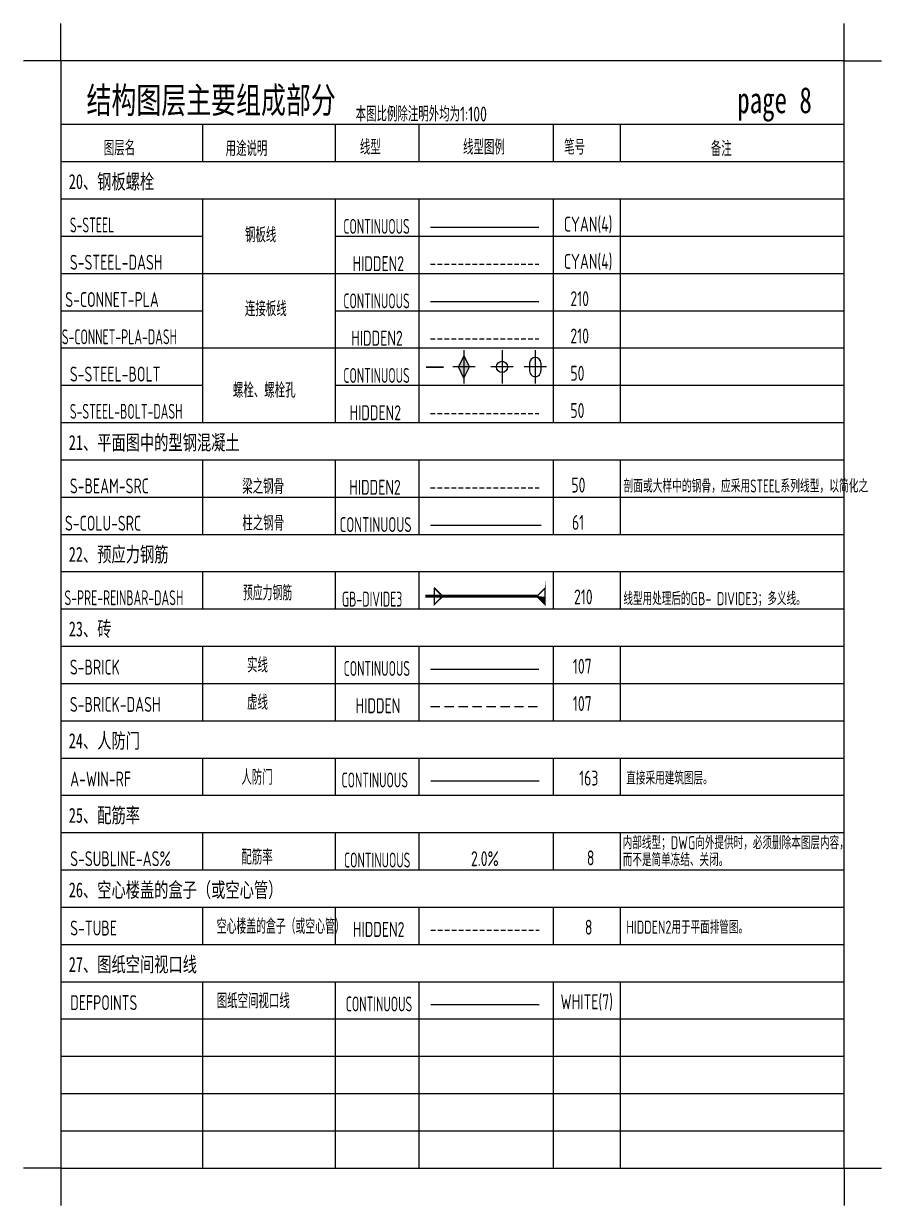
# Model space of a CAD drawing. Header units: millimetres. Extents: x 1089227 to 13101469, y 618865 to 10240562.
# Drawn here: x 2547684 to 2570684, y 5633596 to 5665296 of the extents above; entities that cross this region are included whole.
import ezdxf

# ---------------------------------------------------------------- set-up
doc = ezdxf.new("R2010")
doc.units = ezdxf.units.MM
doc.header["$LTSCALE"] = 1000
for name, pattern in [('DOTE', [2.4200000000000004, 2, -0.2, 0.02, -0.2]), ('GB_DIVIDE3', [1.19, 0.84, -0.105, 0.0175, -0.105, 0.0175, -0.105]), ('HIDDEN', [0.375, 0.25, -0.125]), ('HIDDEN2', [0.1875, 0.125, -0.0625])]:
    doc.linetypes.add(name, pattern=pattern)
doc.layers.get('Defpoints').update_dxf_attribs({"linetype": 'CONTINUOUS'})
for name, color, linetype in [('A-TEXT-DESC', 4, 'CONTINUOUS'), ('A-WIN-RF', 163, 'CONTINUOUS'), ('S-BEAM-SRC', 50, 'HIDDEN2'), ('S-BRICK', 107, 'CONTINUOUS'), ('S-BRICK-DASH', 107, 'HIDDEN'), ('S-COLU-SRC', 61, 'CONTINUOUS'), ('S-CONNET-PLA', 210, 'CONTINUOUS'), ('S-CONNET-PLA-DASH', 210, 'HIDDEN2'), ('S-PRE-REINBAR-DASH', 210, 'GB_DIVIDE3'), ('S-STEEL', 4, 'CONTINUOUS'), ('S-STEEL-BOLT', 50, 'CONTINUOUS'), ('S-STEEL-BOLT-DASH', 50, 'HIDDEN2'), ('S-STEEL-DASH', 4, 'HIDDEN2'), ('S-SUBLINE-AS%', 8, 'CONTINUOUS'), ('S-TUBE', 8, 'HIDDEN2')]:
    doc.layers.add(name, color=color, linetype=linetype)
doc.layers.add('S-TABLE', color=113, linetype='CONTINUOUS', lineweight=0)
doc.layers.add('S-TEXT', color=32, linetype='CONTINUOUS', lineweight=0)
doc.styles.add('HT', font='simhei.ttf', dxfattribs={"width": 0.7})
doc.styles.add('SZAD_HT', font='simhei.ttf')
doc.styles.add('TSSD_Norm', font='Tssdeng.shx', dxfattribs={"width": 0.7, "bigfont": 'hztxt.shx'})

msp = doc.modelspace()

# ---------------------------------------------------------------- hatches: boundary and pattern name
at = {"layer": 'S-STEEL-BOLT'}
msp.add_hatch(color=256, dxfattribs=at).paths.add_polyline_path([(2559490.797706266, 5656389.008803006), (2559640.797706266, 5656089.008803005), (2559490.797706266, 5655789.008803006), (2559340.797706266, 5656089.008803006)])

# ---------------------------------------------------------------- linework, layer by layer
at = {"layer": 'A-WIN-RF'}
msp.add_line((2558601.579632191, 5644980.220811614), (2561504.873997514, 5644980.220811614), dxfattribs=at)
at = {"layer": 'Defpoints'}
msp.add_line((2558601.579632191, 5638980.220811614), (2561504.873997514, 5638980.220811614), dxfattribs=at)
at = {"layer": 'Defpoints', "color": 0}
for points in [[(2548683.58861049, 5664296.269903375), (2548683.58861049, 5665296.269903375)], [(2569683.58861049, 5664296.269903375), (2569683.58861049, 5665296.269903375)], [(2548683.58861049, 5664296.269903375), (2547683.58861049, 5664296.269903375)], [(2569683.58861049, 5664296.269903375), (2570683.58861049, 5664296.269903375)], [(2548683.58861049, 5634596.269903375), (2547683.58861049, 5634596.269903375)], [(2548683.58861049, 5634596.269903375), (2548683.58861049, 5633596.269903375)], [(2569683.58861049, 5634596.269903375), (2569683.58861049, 5633596.269903375)], [(2569683.58861049, 5634596.269903375), (2570683.58861049, 5634596.269903375)]]:
    msp.add_lwpolyline(points, dxfattribs=at)
at = {"layer": 'S-BEAM-SRC'}
msp.add_line((2558591.702956158, 5652840.674837742), (2561508.013558456, 5652840.674837742), dxfattribs=at)
at = {"layer": 'S-BRICK'}
msp.add_line((2558591.702956158, 5647980.220811614), (2561494.997321481, 5647980.220811614), dxfattribs=at)
at = {"layer": 'S-BRICK-DASH'}
msp.add_line((2558591.702956158, 5646980.220811614), (2561494.997321481, 5646980.220811614), dxfattribs=at)
at = {"layer": 'S-COLU-SRC'}
msp.add_line((2558591.702956158, 5651840.674837742), (2561563.003437172, 5651840.674837742), dxfattribs=at)
at = {"layer": 'S-CONNET-PLA'}
msp.add_line((2558591.702956158, 5657840.674837742), (2561494.997321481, 5657840.674837742), dxfattribs=at)
at = {"layer": 'S-CONNET-PLA-DASH'}
msp.add_line((2558591.702956158, 5656840.674837742), (2561494.997321481, 5656840.674837742), dxfattribs=at)
at = {"layer": 'S-PRE-REINBAR-DASH', "const_width": 80}
msp.add_lwpolyline([(2558453.126180662, 5649934.358110251), (2561445.434191922, 5649934.358110251)], dxfattribs=at)
at = {"layer": 'S-PRE-REINBAR-DASH', "linetype": 'DOTE', "ltscale": 0.8, "const_width": 40}
for points in [[(2558697.978509881, 5649713.104446075), (2558918.878620667, 5649934.004556861), (2558918.878620667, 5649934.358110251), (2558698.155286576, 5650155.081444342), (2558697.978509881, 5650155.008221038), (2558697.978509881, 5649713.104446074)], [(2561666.334302709, 5649713.104446075), (2561445.434191922, 5649934.004556861), (2561445.434191922, 5649934.358110251), (2561666.157526013, 5650155.081444342), (2561666.334302708, 5650155.008221038), (2561666.334302709, 5649713.104446074)]]:
    msp.add_lwpolyline(points, dxfattribs=at)
at = {"layer": 'S-STEEL'}
msp.add_line((2558591.702956158, 5659840.674837742), (2561494.997321481, 5659840.674837742), dxfattribs=at)
at = {"layer": 'S-STEEL-BOLT'}
for p, q in [((2559490.797706266, 5656389.008803006), (2559340.797706266, 5656089.008803006)), ((2559490.797706268, 5656539.008803006), (2559490.797706266, 5655639.008803006)), ((2559490.797706266, 5656389.008803006), (2559640.797706266, 5656089.008803005)), ((2560511.908154937, 5656539.008803006), (2560511.908154937, 5655639.008803006)), ((2561402.243679039, 5656539.008803006), (2561402.243679037, 5655639.008803006)), ((2559790.797706266, 5656089.008803005), (2559190.797706266, 5656089.008803006)), ((2559490.797706266, 5655789.008803006), (2559340.797706266, 5656089.008803006)), ((2559490.797706266, 5655789.008803006), (2559640.797706266, 5656089.008803005)), ((2560811.908154937, 5656089.008803005), (2560211.908154937, 5656089.008803006)), ((2561702.243679037, 5656089.008803005), (2561102.243679037, 5656089.008803006))]:
    msp.add_line(p, q, dxfattribs=at)
at = {"layer": 'S-STEEL-BOLT', "ltscale": 10}
for p, q in [((2561252.243679038, 5656189.008803006), (2561252.703815041, 5655989.008803006)), ((2561552.243679037, 5656189.008803005), (2561552.243679037, 5655989.008803005))]:
    msp.add_line(p, q, dxfattribs=at)
at = {"layer": 'S-STEEL-BOLT', "const_width": 50}
msp.add_lwpolyline([(2558471.733111775, 5656080.917122074), (2558945.170167977, 5656080.917122074)], dxfattribs=at)
at = {"layer": 'S-STEEL-BOLT'}
msp.add_circle((2560511.908154937, 5656089.008803005), 149.999999999447, dxfattribs=at)
for centre, start, end in [((2561402.243679038, 5656189.008803005), 0, 180), ((2561402.243679037, 5655977.268740154), 175.5110353178601, 4.488964682139859)]:
    msp.add_arc(centre, 149.999999999447, start, end, dxfattribs=at)
at = {"layer": 'S-STEEL-BOLT-DASH'}
msp.add_line((2558591.702956158, 5654840.674837742), (2561494.997321481, 5654840.674837742), dxfattribs=at)
at = {"layer": 'S-STEEL-DASH'}
msp.add_line((2558591.702956158, 5658840.674837742), (2561494.997321481, 5658840.674837742), dxfattribs=at)
at = {"layer": 'S-TABLE'}
for p, q in [((2548683.58861049, 5645596.269903375), (2569683.58861049, 5645596.269903375)), ((2548683.58861049, 5644596.269903375), (2569683.58861049, 5644596.269903375)), ((2548683.58861049, 5643596.269903375), (2569683.58861049, 5643596.269903375)), ((2548683.58861049, 5641596.269903375), (2569683.58861049, 5641596.269903375)), ((2548683.58861049, 5637596.269903375), (2569683.58861049, 5637596.269903375))]:
    msp.add_line(p, q, dxfattribs=at)
msp.add_lwpolyline([(2569683.58861049, 5634596.269903375), (2569683.58861049, 5664296.269903375), (2548683.58861049, 5664296.269903375), (2548683.58861049, 5634596.269903375)], close=True, dxfattribs=at)
for points in [[(2548683.58861049, 5662596.269903375), (2569683.58861049, 5662596.269903375)], [(2552483.58861049, 5662596.269903375), (2552483.58861049, 5661596.269903375)], [(2556033.58861049, 5662596.269903375), (2556033.58861049, 5661596.269903375)], [(2558283.58861049, 5662596.269903375), (2558283.58861049, 5661596.269903375)], [(2561883.58861049, 5662596.269903375), (2561883.58861049, 5661596.269903375)], [(2563683.58861049, 5662596.269903375), (2563683.58861049, 5661596.269903375)], [(2548683.58861049, 5661596.269903375), (2569683.58861049, 5661596.269903375)], [(2548683.58861049, 5660596.269903375), (2569683.58861049, 5660596.269903375)], [(2552483.58861049, 5660596.269903375), (2552483.58861049, 5654596.269903375)], [(2556033.58861049, 5660596.269903375), (2556033.58861049, 5654596.269903375)], [(2558283.58861049, 5660596.269903375), (2558283.58861049, 5654596.269903375)], [(2561883.58861049, 5660596.269903375), (2561883.58861049, 5654596.269903375)], [(2563683.58861049, 5660596.269903375), (2563683.58861049, 5654596.269903375)], [(2548683.58861049, 5659596.269903375), (2552483.58861049, 5659596.269903375)], [(2556033.58861049, 5659596.269903375), (2569683.58861049, 5659596.269903375)], [(2556483.58861049, 5659596.269903375), (2569683.58861049, 5659596.269903375)], [(2548683.58861049, 5658596.269903375), (2569683.58861049, 5658596.269903375)], [(2548683.58861049, 5657596.269903375), (2552483.58861049, 5657596.269903375)], [(2556033.58861049, 5657596.269903375), (2569683.58861049, 5657596.269903375)], [(2556483.58861049, 5657596.269903375), (2569683.58861049, 5657596.269903375)], [(2548683.58861049, 5656596.269903375), (2569683.58861049, 5656596.269903375)], [(2548683.58861049, 5655596.269903375), (2552483.58861049, 5655596.269903375)], [(2556033.58861049, 5655596.269903375), (2569683.58861049, 5655596.269903375)], [(2556483.58861049, 5655596.269903375), (2569683.58861049, 5655596.269903375)], [(2548683.58861049, 5654596.269903375), (2569683.58861049, 5654596.269903375)], [(2548683.58861049, 5653596.269903375), (2569683.58861049, 5653596.269903375)], [(2552483.58861049, 5653596.269903375), (2552483.58861049, 5652596.269903375)], [(2556033.58861049, 5653596.269903375), (2556033.58861049, 5652596.269903375)], [(2558283.58861049, 5653596.269903375), (2558283.58861049, 5652596.269903375)], [(2561883.58861049, 5653596.269903375), (2561883.58861049, 5652596.269903375)], [(2563683.58861049, 5653596.269903375), (2563683.58861049, 5652596.269903375)], [(2548683.58861049, 5652596.269903375), (2569683.58861049, 5652596.269903375)], [(2552483.58861049, 5652596.269903375), (2552483.58861049, 5651596.269903375)], [(2556033.58861049, 5652596.269903375), (2556033.58861049, 5651596.269903375)], [(2558283.58861049, 5652596.269903375), (2558283.58861049, 5651596.269903375)], [(2561883.58861049, 5652596.269903375), (2561883.58861049, 5651596.269903375)], [(2563683.58861049, 5652596.269903375), (2563683.58861049, 5651596.269903375)], [(2548683.58861049, 5651596.269903375), (2569683.58861049, 5651596.269903375)], [(2548683.58861049, 5650596.269903375), (2569683.58861049, 5650596.269903375)], [(2552483.58861049, 5650596.269903375), (2552483.58861049, 5649596.269903375)], [(2556033.58861049, 5650596.269903375), (2556033.58861049, 5649596.269903375)], [(2558283.58861049, 5650596.269903375), (2558283.58861049, 5649596.269903375)], [(2561883.58861049, 5650596.269903375), (2561883.58861049, 5649596.269903375)], [(2563683.58861049, 5650596.269903375), (2563683.58861049, 5649596.269903375)], [(2548683.58861049, 5649596.269903375), (2569683.58861049, 5649596.269903375)], [(2548683.58861049, 5649596.269903375), (2569683.58861049, 5649596.269903375)], [(2548683.58861049, 5649596.269903375), (2569683.58861049, 5649596.269903375)], [(2548683.58861049, 5648596.269903375), (2569683.58861049, 5648596.269903375)], [(2552483.58861049, 5648596.269903375), (2552483.58861049, 5646596.269903375)], [(2556033.58861049, 5648596.269903375), (2556033.58861049, 5646596.269903375)], [(2558283.58861049, 5648596.269903375), (2558283.58861049, 5646596.269903375)], [(2561883.58861049, 5648596.269903375), (2561883.58861049, 5646596.269903375)], [(2563683.58861049, 5648596.269903375), (2563683.58861049, 5646596.269903375)], [(2548683.58861049, 5647596.269903375), (2569683.58861049, 5647596.269903375)], [(2548683.58861049, 5646596.269903375), (2569683.58861049, 5646596.269903375)], [(2552483.58861049, 5645596.269903375), (2552483.58861049, 5644596.269903375)], [(2556033.58861049, 5645596.269903375), (2556033.58861049, 5644596.269903375)], [(2558283.58861049, 5645596.269903375), (2558283.58861049, 5644596.269903375)], [(2561883.58861049, 5645596.269903375), (2561883.58861049, 5644596.269903375)], [(2563683.58861049, 5645596.269903375), (2563683.58861049, 5644596.269903375)], [(2552483.58861049, 5643596.269903375), (2552483.58861049, 5642596.269903375)], [(2556033.58861049, 5643596.269903375), (2556033.58861049, 5642596.269903375)], [(2558283.58861049, 5643596.269903375), (2558283.58861049, 5642596.269903375)], [(2561883.58861049, 5643596.269903375), (2561883.58861049, 5642596.269903375)], [(2563683.58861049, 5643596.269903375), (2563683.58861049, 5642596.269903375)], [(2548683.58861049, 5642596.269903375), (2569683.58861049, 5642596.269903375)], [(2552483.58861049, 5641596.269903375), (2552483.58861049, 5640596.269903375)], [(2556033.58861049, 5641596.269903375), (2556033.58861049, 5640596.269903375)], [(2558283.58861049, 5641596.269903375), (2558283.58861049, 5640596.269903375)], [(2561883.58861049, 5641596.269903375), (2561883.58861049, 5640596.269903375)], [(2563683.58861049, 5641596.269903375), (2563683.58861049, 5640596.269903375)], [(2548683.58861049, 5640596.269903375), (2569683.58861049, 5640596.269903375)], [(2548683.58861049, 5639596.269903375), (2569683.58861049, 5639596.269903375)], [(2552483.58861049, 5639596.269903375), (2552483.58861049, 5634596.269903375)], [(2556033.58861049, 5639596.269903375), (2556033.58861049, 5634596.269903375)], [(2558283.58861049, 5639596.269903375), (2558283.58861049, 5634596.269903375)], [(2561883.58861049, 5639596.269903375), (2561883.58861049, 5634596.269903375)], [(2563683.58861049, 5639596.269903375), (2563683.58861049, 5634596.269903375)], [(2548683.58861049, 5638596.269903375), (2569683.58861049, 5638596.269903375)], [(2548683.58861049, 5636596.269903375), (2569683.58861049, 5636596.269903375)], [(2548683.58861049, 5635596.269903375), (2569683.58861049, 5635596.269903375)], [(2548683.58861049, 5634596.269903375), (2569683.58861049, 5634596.269903375)]]:
    msp.add_lwpolyline(points, dxfattribs=at)
at = {"layer": 'S-TUBE'}
msp.add_line((2558601.579632191, 5640980.220811614), (2561504.873997514, 5640980.220811614), dxfattribs=at)

# ---------------------------------------------------------------- texts
at = {"layer": 'A-TEXT-DESC', "color": 10, "style": 'SZAD_HT', "width": 0.7}
for s, p in [('20、钢板螺栓', (2548894.062852727, 5660860.024212426)), ('21、平面图中的型钢混凝土', (2548894.062852727, 5653860.024212426)), ('22、预应力钢筋', (2548894.062852727, 5650860.024212426)), ('23、砖', (2548894.062852727, 5648860.024212426)), ('24、人防门', (2548894.062852727, 5645860.024212426)), ('25、配筋率', (2548894.062852727, 5643860.024212426)), ('26、空心楼盖的盒子（或空心管）', (2548894.062852727, 5641860.024212426)), ('27、图纸空间视口线', (2548894.062852727, 5639860.024212426))]:
    msp.add_text(s, height=400, dxfattribs=at).set_placement(p)
at = {"layer": 'A-WIN-RF', "style": 'TSSD_Norm'}
for s, width, p in [('A-WIN-RF', 0.7, (2548932.436479244, 5644834.779519381)), ('人防门', 0.7, (2553522.013731121, 5644877.331222584)), ('CONTINUOUS', 0.6, (2556206.988157024, 5644806.304227055)), ('163', 0.7, (2562580.503638275, 5644857.144309525))]:
    msp.add_text(s, height=400, dxfattribs=dict(at, width=width)).set_placement(p)
at = {"layer": 'Defpoints', "style": 'TSSD_Norm'}
for s, width, p in [('DEFPOINTS', 0.7, (2548932.436479244, 5638834.779519381)), ('图纸空间视口线', 0.7, (2552860.894429434, 5638879.400441682)), ('CONTINUOUS', 0.6, (2556321.192438717, 5638797.997520176)), ('WHITE(7)', 0.7, (2562080.95121343, 5638857.144309525))]:
    msp.add_text(s, height=400, dxfattribs=dict(at, width=width)).set_placement(p)
at = {"layer": 'S-BEAM-SRC', "style": 'TSSD_Norm', "width": 0.7}
for s, p in [('S-BEAM-SRC', (2548922.559803211, 5652695.233545509)), ('梁之钢骨', (2553546.766997634, 5652679.484847508)), ('50', (2562370.556264795, 5652717.598335654)), ('HIDDEN2', (2556414.137316713, 5652658.451546304))]:
    msp.add_text(s, height=400, dxfattribs=at).set_placement(p)
at = {"layer": 'S-BRICK', "style": 'TSSD_Norm'}
for s, width, p in [('实线', 0.7, (2553674.476293396, 5647889.556242343)), ('S-BRICK', 0.7, (2548922.559803211, 5647834.779519381)), ('CONTINUOUS', 0.6, (2556263.634295519, 5647797.997520176)), ('107', 0.7, (2562412.21712727, 5647857.144309525))]:
    msp.add_text(s, height=400, dxfattribs=dict(at, width=width)).set_placement(p)
at = {"layer": 'S-BRICK-DASH', "style": 'TSSD_Norm', "width": 0.7}
for s, p in [('S-BRICK-DASH', (2548922.559803211, 5646834.779519381)), ('虚线', (2553674.476293396, 5646889.556242343)), ('HIDDEN', (2556584.663711234, 5646797.997520176)), ('107', (2562412.21712727, 5646857.144309525))]:
    msp.add_text(s, height=400, dxfattribs=at).set_placement(p)
at = {"layer": 'S-COLU-SRC', "style": 'TSSD_Norm'}
for s, width, p in [('柱之钢骨', 0.7, (2553549.103951853, 5651694.542969357)), ('61', 0.7, (2562387.204744171, 5651717.598335654)), ('S-COLU-SRC', 0.7, (2548791.933621959, 5651695.233545509)), ('CONTINUOUS', 0.65, (2556155.811636297, 5651658.451546304))]:
    msp.add_text(s, height=400, dxfattribs=dict(at, width=width)).set_placement(p)
at = {"layer": 'S-CONNET-PLA', "style": 'TSSD_Norm'}
for s, width, p in [('S-CONNET-PLA', 0.7, (2548799.573967571, 5657695.233545509)), ('连接板线', 0.7, (2553618.351141091, 5657445.251032103)), ('CONTINUOUS', 0.6, (2556255.915078203, 5657658.451546304)), ('210', 0.7, (2562344.672599116, 5657717.598335654))]:
    msp.add_text(s, height=400, dxfattribs=dict(at, width=width)).set_placement(p)
at = {"layer": 'S-CONNET-PLA-DASH', "style": 'TSSD_Norm'}
for s, width, p in [('S-CONNET-PLA-DASH', 0.6, (2548707.334124475, 5656695.233545509)), ('HIDDEN2', 0.7, (2556467.254218435, 5656658.451546304)), ('210', 0.7, (2562344.672599116, 5656717.598335654))]:
    msp.add_text(s, height=400, dxfattribs=dict(at, width=width)).set_placement(p)
at = {"layer": 'S-PRE-REINBAR-DASH', "style": 'TSSD_Norm'}
for s, width, p in [('预应力钢筋', 0.6, (2553564.123826633, 5649824.567012062)), ('S-PRE-REINBAR-DASH', 0.6, (2548778.742136772, 5649695.233545509)), ('GB-DIVIDE3', 0.6, (2556218.238190493, 5649658.451546304)), ('210', 0.7, (2562441.7379109, 5649717.598335654))]:
    msp.add_text(s, height=400, dxfattribs=dict(at, width=width)).set_placement(p)
at = {"layer": 'S-STEEL', "style": 'TSSD_Norm'}
for s, width, p in [('S-STEEL', 0.6, (2548922.559803211, 5659695.233545509)), ('CONTINUOUS', 0.6, (2556255.915078203, 5659658.451546304)), ('CYAN(4)', 0.7, (2562168.868736981, 5659717.598335654)), ('钢板线', 0.7, (2553618.351141091, 5659429.331349963))]:
    msp.add_text(s, height=400, dxfattribs=dict(at, width=width)).set_placement(p)
at = {"layer": 'S-STEEL-BOLT', "style": 'TSSD_Norm'}
for s, width, p in [('S-STEEL-BOLT', 0.7, (2548922.559803211, 5655695.233545509)), ('CONTINUOUS', 0.6, (2556255.915078203, 5655658.451546304)), ('50', 0.7, (2562344.672599116, 5655717.598335654)), ('螺栓、螺栓孔', 0.7, (2553295.695308192, 5655262.029282542))]:
    msp.add_text(s, height=400, dxfattribs=dict(at, width=width)).set_placement(p)
at = {"layer": 'S-STEEL-BOLT-DASH', "style": 'TSSD_Norm'}
for s, width, p in [('S-STEEL-BOLT-DASH', 0.6, (2548922.559803211, 5654695.233545509)), ('HIDDEN2', 0.7, (2556421.34797383, 5654658.451546304)), ('50', 0.7, (2562344.672599116, 5654717.598335654))]:
    msp.add_text(s, height=400, dxfattribs=dict(at, width=width)).set_placement(p)
at = {"layer": 'S-STEEL-DASH', "style": 'TSSD_Norm', "width": 0.7}
for s, p in [('S-STEEL-DASH', (2548922.559803211, 5658695.233545509)), ('CYAN(4)', (2562168.868736981, 5658717.598335654)), ('HIDDEN2', (2556502.325919656, 5658658.451546304))]:
    msp.add_text(s, height=400, dxfattribs=at).set_placement(p)
at = {"layer": 'S-SUBLINE-AS%', "style": 'TSSD_Norm'}
for s, width, p in [('S-SUBLINE-AS%%%', 0.7, (2548932.436479244, 5642695.233545509)), ('配筋率', 0.7, (2553522.013731121, 5642737.785248713)), ('CONTINUOUS', 0.6, (2556273.510971552, 5642658.451546304)), ('2.0%%%', 0.7, (2559679.453836909, 5642695.233545509)), ('8', 0.7, (2562786.995987272, 5642717.598335654))]:
    msp.add_text(s, height=400, dxfattribs=dict(at, width=width)).set_placement(p)
at = {"layer": 'S-TEXT', "color": 4}
for s, height, style, width, p in [('结构图层主要组成部分', 700, 'HT', 0.7, (2549369.639548897, 5662894.581098235)), ('page 8', 700, 'HT', 0.7, (2566819.46090719, 5662894.581098235)), ('本图比例除注明外均为1:100', 400, 'TSSD_Norm', 0.7, (2556586.050049892, 5662670.813292864)), ('图层名', 400, 'TSSD_Norm', 0.7, (2549832.181494853, 5661758.529111808)), ('用途说明', 400, 'TSSD_Norm', 0.7, (2553098.593175641, 5661744.660388066)), ('线型', 400, 'TSSD_Norm', 0.7, (2556699.74598741, 5661781.864546234)), ('线型图例', 400, 'TSSD_Norm', 0.7, (2559466.621838552, 5661781.864546234)), ('笔号', 400, 'TSSD_Norm', 0.7, (2562177.36245959, 5661781.864546234)), ('备注', 400, 'TSSD_Norm', 0.7, (2566111.713697123, 5661742.157019851)), ('剖面或大样中的钢骨，应采用STEEL系列线型，以简化之', 350, 'TSSD_Norm', 0.65, (2563766.440280866, 5652718.463725646)), ('线型用处理后的GB- DIVIDE3；多义线。', 350, 'TSSD_Norm', 0.7, (2563766.440280866, 5649696.561524181)), ('直接采用建筑图层。', 350, 'TSSD_Norm', 0.7, (2563844.480571363, 5644883.278848804)), ('内部线型；DWG向外提供时，必须删除本图层内容，', 350, 'TSSD_Norm', 0.7, (2563747.902402302, 5643149.160847149)), ('而不是简单冻结、关闭。', 350, 'TSSD_Norm', 0.7, (2563749.291916778, 5642692.558430268)), ('HIDDEN2用于平面排管图。', 350, 'TSSD_Norm', 0.7, (2563844.480571363, 5640883.278848804))]:
    msp.add_text(s, height=height, dxfattribs=dict(at, style=style, width=width)).set_placement(p)
at = {"layer": 'S-TUBE', "style": 'TSSD_Norm'}
for s, width, p in [('S-TUBE', 0.7, (2548932.436479244, 5640834.779519381)), ('空心楼盖的盒子（或空心管）', 0.6, (2552860.894429434, 5640879.400441682)), ('HIDDEN2', 0.7, (2556512.804339279, 5640797.997520176)), ('8', 0.7, (2562733.870852292, 5640857.144309525))]:
    msp.add_text(s, height=400, dxfattribs=dict(at, width=width)).set_placement(p)

doc.saveas('drawing.dxf')
